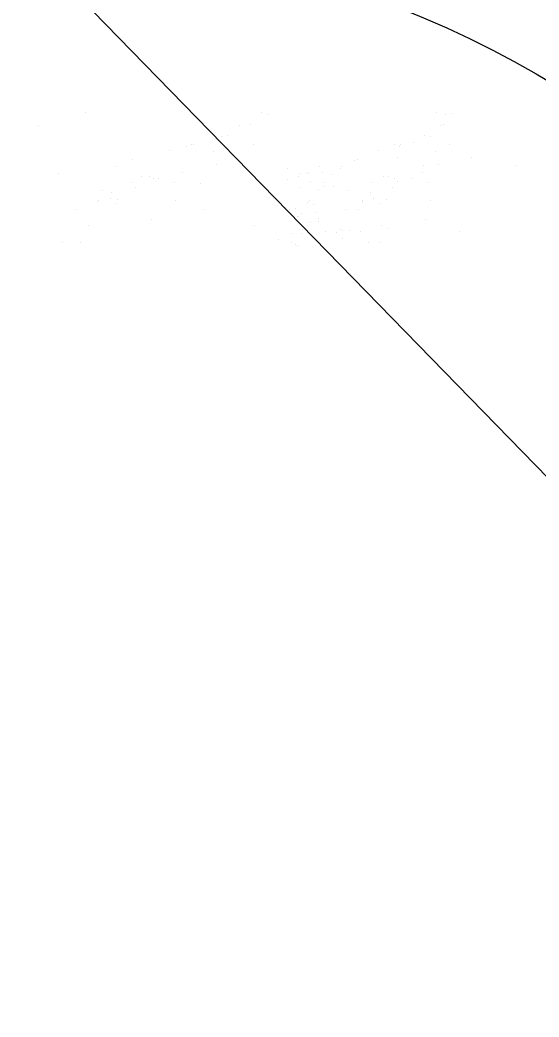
# Model space of a CAD drawing. Header units: metres. Extents: x -664590 to 83515295, y -85936 to 861269.
# Drawn here: x 0 to 16.02, y -33.33 to -2.58 of the extents above; entities that cross this region are included whole.
import ezdxf

# ---------------------------------------------------------------- set-up
doc = ezdxf.new("R2010")
doc.units = ezdxf.units.M

msp = doc.modelspace()

# ---------------------------------------------------------------- linework, layer by layer
at = {"layer": 'MCD_Layer_0'}
for p, q in [((2.027517, -5.431881), (2.027519, -5.431881)), ((2.027537, -5.431882), (2.027518, -5.431881)), ((2.027527, -5.431882), (2.027519, -5.431881)), ((2.027527, -5.431881), (2.02752, -5.431881)), ((2.027527, -5.431881), (2.027521, -5.431881)), ((2.02753, -5.431881), (2.027524, -5.431881)), ((2.027527, -5.431882), (2.027524, -5.431882)), ((2.027527, -5.431881), (2.027529, -5.431881)), ((2.027527, -5.431881), (2.02753, -5.431881)), ((7.443309, -5.431882), (7.443287, -5.431881)), ((7.443307, -5.431881), (7.443287, -5.431881)), ((7.443302, -5.431881), (7.443287, -5.431882)), ((7.443309, -5.431882), (7.44329, -5.431881)), ((7.443307, -5.431881), (7.443293, -5.431881)), ((7.443295, -5.431882), (7.443301, -5.431881)), ((7.443311, -5.431881), (7.443299, -5.431882)), ((7.443311, -5.431882), (7.443299, -5.431882)), ((7.443307, -5.431881), (7.443301, -5.431881)), ((7.672428, -5.505773), (7.67243, -5.505773)), ((7.672448, -5.505774), (7.672429, -5.505773)), ((7.672438, -5.505774), (7.67243, -5.505773)), ((7.672438, -5.505773), (7.672432, -5.505773)), ((7.672438, -5.505773), (7.672432, -5.505773)), ((7.672441, -5.505773), (7.672436, -5.505773)), ((7.672438, -5.505774), (7.672436, -5.505774)), ((7.672438, -5.505773), (7.67244, -5.505773)), ((7.672438, -5.505773), (7.672441, -5.505773)), ((12.859074, -5.431882), (12.859068, -5.431882)), ((12.859068, -5.431882), (12.859074, -5.431882)), ((12.859069, -5.431882), (12.859074, -5.431882)), ((12.859074, -5.431882), (12.85907, -5.431882)), ((12.859074, -5.431882), (12.85907, -5.431882)), ((12.85907, -5.431882), (12.859072, -5.431882)), ((12.859071, -5.431882), (12.859073, -5.431881)), ((12.859071, -5.431882), (12.859074, -5.431881)), ((12.859071, -5.431882), (12.859074, -5.431882)), ((12.859071, -5.431882), (12.859074, -5.431882)), ((12.859071, -5.431882), (12.859074, -5.431882)), ((12.859071, -5.431882), (12.859074, -5.431882)), ((12.859072, -5.431882), (12.859081, -5.431882)), ((12.859075, -5.431882), (12.859073, -5.431881)), ((12.859074, -5.431882), (12.85908, -5.431882)), ((12.85908, -5.431882), (12.859074, -5.431882)), ((12.859075, -5.431882), (12.859078, -5.431881)), ((13.125273, -5.505773), (13.125286, -5.505773)), ((13.125277, -5.505774), (13.125286, -5.505773)), ((13.125277, -5.505774), (13.125295, -5.505773)), ((13.12528, -5.505774), (13.125284, -5.505773)), ((13.12528, -5.505773), (13.125293, -5.505773)), ((13.12528, -5.505773), (13.12529, -5.505773)), ((13.125282, -5.505773), (13.125295, -5.505773)), ((13.125291, -5.505774), (13.125286, -5.505773)), ((13.125289, -5.505773), (13.125292, -5.505773)), ((13.325307, -5.482235), (13.325304, -5.482236)), ((13.325307, -5.482235), (13.325312, -5.482235)), ((13.325307, -5.482236), (13.325312, -5.482235)), ((13.325307, -5.482235), (13.325312, -5.482235)), ((7.111086, -5.804781), (7.111088, -5.804781)), ((7.111106, -5.804782), (7.111087, -5.804781)), ((7.111096, -5.804782), (7.111088, -5.804781)), ((7.111096, -5.804781), (7.111089, -5.804781)), ((7.111096, -5.804781), (7.11109, -5.804781)), ((7.111099, -5.804781), (7.111093, -5.804781)), ((7.111096, -5.804782), (7.111093, -5.804782)), ((7.111096, -5.804781), (7.111098, -5.804781)), ((7.111096, -5.804781), (7.111099, -5.804781)), ((13.075912, -5.804782), (13.07589, -5.804781)), ((13.07591, -5.804781), (13.07589, -5.804781)), ((13.075905, -5.804781), (13.07589, -5.804782)), ((13.075912, -5.804782), (13.075893, -5.804781)), ((13.07591, -5.804781), (13.075896, -5.804781)), ((13.075898, -5.804782), (13.075904, -5.804781)), ((13.075914, -5.804782), (13.075902, -5.804781)), ((13.075914, -5.804781), (13.075902, -5.804781)), ((13.07591, -5.804781), (13.075904, -5.804781)), ((0.559265, -5.84511), (0.559245, -5.84511)), ((0.559265, -5.845111), (0.559248, -5.84511)), ((0.559265, -5.84511), (0.559248, -5.84511)), ((0.559265, -5.845111), (0.559255, -5.84511)), ((0.559256, -5.84511), (0.559259, -5.84511)), ((0.559269, -5.845111), (0.559257, -5.84511)), ((0.559261, -5.84511), (0.559257, -5.84511)), ((0.559265, -5.845111), (0.559259, -5.84511)), ((6.401327, -6.149975), (6.401329, -6.149975)), ((6.401346, -6.149976), (6.401327, -6.149975)), ((6.401336, -6.149976), (6.401329, -6.149975)), ((6.401336, -6.149975), (6.40133, -6.149975)), ((6.401336, -6.149975), (6.401331, -6.149975)), ((6.401339, -6.149975), (6.401334, -6.149975)), ((6.401336, -6.149976), (6.401334, -6.149976)), ((6.401336, -6.149975), (6.401338, -6.149975)), ((6.401336, -6.149975), (6.401339, -6.149975)), ((6.767177, -5.845111), (6.767162, -5.84511)), ((6.767177, -5.84511), (6.767162, -5.84511)), ((6.767177, -5.845111), (6.767169, -5.84511)), ((6.767177, -5.84511), (6.767169, -5.84511)), ((12.491571, -6.149975), (12.491554, -6.149975)), ((12.491571, -6.149975), (12.491556, -6.149975)), ((12.491571, -6.149976), (12.491558, -6.149975)), ((12.491576, -6.149975), (12.491563, -6.149976)), ((12.491567, -6.149976), (12.491563, -6.149976)), ((12.975092, -5.845111), (12.975083, -5.84511)), ((12.975087, -5.845111), (12.975092, -5.84511)), ((12.975092, -5.84511), (12.975094, -5.84511)), ((12.975092, -5.84511), (12.975094, -5.84511)), ((5.303486, -6.439387), (5.303488, -6.439387)), ((5.303504, -6.439388), (5.303487, -6.439387)), ((5.303495, -6.439388), (5.303488, -6.439387)), ((5.303495, -6.439387), (5.303489, -6.439387)), ((5.303495, -6.439387), (5.30349, -6.439387)), ((5.303498, -6.439387), (5.303493, -6.439387)), ((5.303495, -6.439388), (5.303493, -6.439388)), ((5.303495, -6.439387), (5.303497, -6.439387)), ((5.303495, -6.439387), (5.303498, -6.439387)), ((5.342518, -6.433954), (5.342512, -6.433953)), ((5.342512, -6.433953), (5.34253, -6.433953)), ((5.342512, -6.433953), (5.342527, -6.433953)), ((5.342516, -6.433953), (5.342533, -6.433953)), ((5.342516, -6.433953), (5.342527, -6.433953)), ((5.342516, -6.433954), (5.342527, -6.433953)), ((5.342516, -6.433954), (5.342533, -6.433953)), ((5.342533, -6.433954), (5.342518, -6.433953)), ((5.342518, -6.433954), (5.342523, -6.433954)), ((5.342522, -6.433954), (5.342527, -6.433953)), ((6.231156, -6.179868), (6.231158, -6.179868)), ((6.231175, -6.179869), (6.231157, -6.179868)), ((6.231165, -6.179869), (6.231158, -6.179868)), ((6.231165, -6.179868), (6.231159, -6.179868)), ((6.231165, -6.179868), (6.23116, -6.179868)), ((6.231169, -6.179868), (6.231163, -6.179868)), ((6.231165, -6.179869), (6.231163, -6.179869)), ((6.231165, -6.179868), (6.231167, -6.179868)), ((6.231165, -6.179868), (6.231168, -6.179868)), ((7.214459, -6.409245), (7.214462, -6.409245)), ((7.214479, -6.409246), (7.21446, -6.409245)), ((7.214469, -6.409246), (7.214462, -6.409245)), ((7.214469, -6.409245), (7.214463, -6.409245)), ((7.214469, -6.409245), (7.214463, -6.409245)), ((7.214473, -6.409245), (7.214467, -6.409245)), ((7.214469, -6.409246), (7.214467, -6.409246)), ((7.214469, -6.409245), (7.214471, -6.409245)), ((7.214469, -6.409245), (7.214472, -6.409245)), ((11.573086, -6.433953), (11.573097, -6.433953)), ((11.573086, -6.433954), (11.573097, -6.433953)), ((11.573097, -6.433954), (11.573087, -6.433953)), ((11.573097, -6.433954), (11.573087, -6.433953)), ((11.573087, -6.433954), (11.573097, -6.433953)), ((11.573097, -6.433953), (11.573089, -6.433954)), ((11.573097, -6.433953), (11.573089, -6.433954)), ((11.733032, -6.439388), (11.733038, -6.439388)), ((11.733038, -6.439388), (11.733034, -6.439387)), ((11.733034, -6.439387), (11.733038, -6.439388)), ((11.733035, -6.439387), (11.733038, -6.439388)), ((11.733038, -6.439388), (11.733036, -6.439387)), ((11.73304, -6.439387), (11.733038, -6.439387)), ((11.733043, -6.439387), (11.733038, -6.439388)), ((11.733038, -6.439388), (11.733044, -6.439388)), ((11.733038, -6.439388), (11.733043, -6.439388)), ((11.733044, -6.439388), (11.733038, -6.439388)), ((11.733039, -6.439388), (11.733044, -6.439388)), ((11.733041, -6.439387), (11.733043, -6.439388)), ((12.13384, -6.347616), (12.133825, -6.347617)), ((12.133846, -6.347617), (12.133826, -6.347616)), ((12.133844, -6.347616), (12.133826, -6.347616)), ((12.133846, -6.347617), (12.133829, -6.347616)), ((12.133844, -6.347616), (12.133832, -6.347616)), ((12.133833, -6.347617), (12.133839, -6.347616)), ((12.133849, -6.347616), (12.133837, -6.347617)), ((12.133849, -6.347617), (12.133837, -6.347617)), ((12.133845, -6.347616), (12.133839, -6.347616)), ((12.677999, -6.179868), (12.677987, -6.179868)), ((12.677999, -6.179869), (12.677987, -6.179869)), ((12.677992, -6.179869), (12.678009, -6.179868)), ((12.677999, -6.179869), (12.678004, -6.179868)), ((12.677999, -6.179868), (12.678009, -6.179868)), ((12.677999, -6.179868), (12.678004, -6.179868)), ((13.258604, -6.409245), (13.2586, -6.409246)), ((13.258603, -6.409246), (13.258609, -6.409245)), ((13.258603, -6.409245), (13.258609, -6.409245)), ((13.258604, -6.409245), (13.258609, -6.409245)), ((4.619517, -6.595413), (4.619519, -6.595413)), ((4.619533, -6.595414), (4.619518, -6.595413)), ((4.619525, -6.595414), (4.619519, -6.595413)), ((4.619525, -6.595413), (4.61952, -6.595413)), ((4.619525, -6.595413), (4.61952, -6.595413)), ((4.619528, -6.595413), (4.619523, -6.595413)), ((4.619525, -6.595414), (4.619523, -6.595414)), ((4.619525, -6.595413), (4.619527, -6.595413)), ((4.619525, -6.595413), (4.619527, -6.595413)), ((5.128335, -6.486478), (5.128325, -6.486477)), ((5.128344, -6.486478), (5.128337, -6.486477)), ((5.128342, -6.486477), (5.128337, -6.486477)), ((5.96656, -6.644131), (5.966562, -6.644131)), ((5.966579, -6.644132), (5.966561, -6.644131)), ((5.966569, -6.644132), (5.966562, -6.644131)), ((5.966569, -6.644131), (5.966563, -6.644131)), ((5.966569, -6.644131), (5.966564, -6.644131)), ((5.966572, -6.644131), (5.966567, -6.644131)), ((5.966569, -6.644132), (5.966567, -6.644132)), ((5.966569, -6.644131), (5.966571, -6.644131)), ((5.966569, -6.644131), (5.966572, -6.644131)), ((11.068684, -6.595413), (11.068691, -6.595413)), ((11.068684, -6.595413), (11.068689, -6.595413)), ((11.068687, -6.595414), (11.068691, -6.595413)), ((11.068697, -6.595414), (11.068691, -6.595413)), ((11.068697, -6.595413), (11.068691, -6.595413)), ((11.700811, -6.486477), (11.700819, -6.486478)), ((11.700811, -6.486478), (11.700819, -6.486478)), ((11.700819, -6.486478), (11.700822, -6.486477)), ((12.828295, -6.644132), (12.82829, -6.644131)), ((12.828295, -6.644132), (12.828301, -6.644131)), ((12.828295, -6.644131), (12.828301, -6.644132)), ((12.828296, -6.644132), (12.828301, -6.644131)), ((12.828299, -6.644131), (12.828309, -6.644131)), ((12.828307, -6.644132), (12.828303, -6.644131)), ((3.48323, -6.875529), (3.483232, -6.875529)), ((3.483246, -6.87553), (3.483231, -6.875529)), ((3.483238, -6.87553), (3.483232, -6.875529)), ((3.483238, -6.875529), (3.483233, -6.875529)), ((3.483238, -6.875529), (3.483233, -6.875529)), ((3.48324, -6.875529), (3.483236, -6.875529)), ((3.483238, -6.87553), (3.483236, -6.87553)), ((3.483238, -6.875529), (3.483239, -6.875529)), ((3.483238, -6.875529), (3.48324, -6.875529)), ((6.062533, -7.0485), (6.062535, -7.0485)), ((6.062553, -7.0485), (6.062534, -7.0485)), ((6.062543, -7.0485), (6.062535, -7.0485)), ((6.062543, -7.0485), (6.062536, -7.0485)), ((6.062543, -7.0485), (6.062537, -7.0485)), ((6.062543, -7.0485), (6.06254, -7.048501)), ((6.062546, -7.0485), (6.06254, -7.0485)), ((6.062543, -7.0485), (6.062545, -7.0485)), ((6.062543, -7.0485), (6.062546, -7.0485)), ((10.33756, -6.91889), (10.337561, -6.91889)), ((10.337575, -6.918891), (10.33756, -6.91889)), ((10.337567, -6.918891), (10.337561, -6.91889)), ((10.337567, -6.91889), (10.337562, -6.91889)), ((10.337567, -6.91889), (10.337563, -6.91889)), ((10.33757, -6.91889), (10.337565, -6.91889)), ((10.337567, -6.918891), (10.337565, -6.918891)), ((10.337567, -6.91889), (10.337569, -6.91889)), ((10.337567, -6.91889), (10.337569, -6.91889)), ((10.403053, -6.87553), (10.403061, -6.875529)), ((10.403053, -6.875529), (10.403061, -6.875529)), ((10.403053, -6.875529), (10.403066, -6.875529)), ((10.403053, -6.87553), (10.403066, -6.875529)), ((10.403053, -6.87553), (10.403059, -6.875529)), ((10.403053, -6.875529), (10.403073, -6.875529)), ((10.403061, -6.87553), (10.403067, -6.875529)), ((10.403061, -6.87553), (10.403066, -6.875529)), ((10.403062, -6.875529), (10.403066, -6.875529)), ((10.403068, -6.875529), (10.403063, -6.87553)), ((10.403072, -6.87553), (10.403063, -6.87553)), ((10.403073, -6.875529), (10.403067, -6.875529)), ((11.65862, -6.810071), (11.65861, -6.810071)), ((11.658617, -6.810071), (11.658612, -6.810071)), ((11.658617, -6.810071), (11.658614, -6.810071)), ((11.658614, -6.810071), (11.658617, -6.810071)), ((11.658621, -6.810071), (11.658617, -6.810071)), ((11.658622, -6.810071), (11.658617, -6.810071)), ((12.449739, -7.072894), (12.449752, -7.072894)), ((12.44974, -7.072894), (12.449742, -7.072894)), ((12.44975, -7.072895), (12.449742, -7.072894)), ((12.449744, -7.072894), (12.44975, -7.072895)), ((12.449744, -7.072895), (12.44975, -7.072894)), ((12.449744, -7.072895), (12.449752, -7.072894)), ((12.924127, -7.048501), (12.924105, -7.0485)), ((12.924125, -7.0485), (12.924105, -7.0485)), ((12.92412, -7.0485), (12.924105, -7.048501)), ((12.924127, -7.048501), (12.924108, -7.0485)), ((12.924125, -7.0485), (12.924112, -7.0485)), ((12.924113, -7.048501), (12.92412, -7.0485)), ((12.92413, -7.048501), (12.924117, -7.0485)), ((12.92413, -7.0485), (12.924117, -7.0485)), ((12.924125, -7.0485), (12.92412, -7.0485)), ((13.920806, -6.81007), (13.920808, -6.81007)), ((13.920824, -6.810071), (13.920807, -6.81007)), ((13.920815, -6.810071), (13.920808, -6.81007)), ((13.920815, -6.81007), (13.920809, -6.81007)), ((13.920815, -6.81007), (13.92081, -6.81007)), ((13.920818, -6.81007), (13.920813, -6.810071)), ((13.920815, -6.810071), (13.920813, -6.810071)), ((13.920815, -6.81007), (13.920817, -6.81007)), ((13.920815, -6.81007), (13.920818, -6.81007)), ((15.286989, -7.072894), (15.286991, -7.072894)), ((15.287007, -7.072895), (15.28699, -7.072894)), ((15.286998, -7.072895), (15.286991, -7.072894)), ((15.286998, -7.072894), (15.286992, -7.072894)), ((15.286998, -7.072894), (15.286993, -7.072894)), ((15.287001, -7.072894), (15.286996, -7.072894)), ((15.286998, -7.072895), (15.286996, -7.072895)), ((15.286998, -7.072894), (15.287, -7.072894)), ((15.286998, -7.072894), (15.287001, -7.072894)), ((1.20462, -7.314347), (1.204612, -7.314346)), ((1.204616, -7.314347), (1.204613, -7.314346)), ((1.204616, -7.314346), (1.204613, -7.314346)), ((1.204616, -7.314346), (1.204614, -7.314346)), ((1.204617, -7.314346), (1.204615, -7.314346)), ((1.204616, -7.314347), (1.204615, -7.314347)), ((1.204616, -7.314346), (1.204617, -7.314346)), ((2.963605, -7.097791), (2.963595, -7.09779)), ((2.963607, -7.09779), (2.963595, -7.09779)), ((5.015524, -7.288118), (5.015526, -7.288118)), ((5.015543, -7.288119), (5.015525, -7.288118)), ((5.015534, -7.288119), (5.015526, -7.288118)), ((5.015534, -7.288118), (5.015528, -7.288118)), ((5.015534, -7.288118), (5.015528, -7.288118)), ((5.015537, -7.288118), (5.015531, -7.288118)), ((5.015534, -7.288119), (5.015531, -7.288119)), ((5.015534, -7.288118), (5.015536, -7.288118)), ((5.015534, -7.288118), (5.015537, -7.288118)), ((8.245006, -7.175196), (8.245007, -7.175196)), ((8.245018, -7.175197), (8.245006, -7.175196)), ((8.245012, -7.175197), (8.245007, -7.175196)), ((8.245012, -7.175196), (8.245008, -7.175196)), ((8.245012, -7.175196), (8.245008, -7.175196)), ((8.245014, -7.175196), (8.24501, -7.175196)), ((8.245012, -7.175197), (8.24501, -7.175197)), ((8.245012, -7.175196), (8.245013, -7.175196)), ((8.245012, -7.175196), (8.245013, -7.175196)), ((8.651389, -7.314347), (8.651387, -7.314346)), ((8.651389, -7.314347), (8.651392, -7.314346)), ((8.651389, -7.314347), (8.651392, -7.314346)), ((8.651389, -7.314346), (8.651392, -7.314347)), ((8.651391, -7.314346), (8.651395, -7.314346)), ((8.651394, -7.314347), (8.651393, -7.314346)), ((8.836061, -7.325118), (8.836063, -7.325118)), ((8.836075, -7.325119), (8.836062, -7.325118)), ((8.836068, -7.325119), (8.836063, -7.325118)), ((8.836068, -7.325118), (8.836064, -7.325118)), ((8.836068, -7.325118), (8.836064, -7.325118)), ((8.836071, -7.325118), (8.836067, -7.325118)), ((8.836068, -7.325119), (8.836067, -7.325119)), ((8.836068, -7.325118), (8.83607, -7.325118)), ((8.836068, -7.325118), (8.83607, -7.325118)), ((8.89317, -7.286728), (8.893172, -7.286728)), ((8.893183, -7.286729), (8.893171, -7.286728)), ((8.893177, -7.286729), (8.893172, -7.286728)), ((8.893177, -7.286728), (8.893173, -7.286728)), ((8.893177, -7.286728), (8.893173, -7.286728)), ((8.893179, -7.286728), (8.893175, -7.286728)), ((8.893177, -7.286729), (8.893175, -7.286729)), ((8.893177, -7.286728), (8.893178, -7.286728)), ((8.893177, -7.286728), (8.893179, -7.286728)), ((9.229671, -7.09779), (9.229672, -7.09779)), ((9.229678, -7.097791), (9.229672, -7.09779)), ((9.229686, -7.097791), (9.229672, -7.09779)), ((9.229678, -7.09779), (9.229673, -7.09779)), ((9.229678, -7.09779), (9.229674, -7.09779)), ((9.229681, -7.09779), (9.229676, -7.09779)), ((9.229678, -7.097791), (9.229676, -7.097791)), ((9.229678, -7.09779), (9.22968, -7.09779)), ((9.229678, -7.09779), (9.229681, -7.09779)), ((9.332731, -7.273538), (9.332733, -7.273538)), ((9.332745, -7.273539), (9.332732, -7.273538)), ((9.332738, -7.273539), (9.332733, -7.273538)), ((9.332738, -7.273538), (9.332734, -7.273538)), ((9.332738, -7.273538), (9.332734, -7.273538)), ((9.332741, -7.273538), (9.332737, -7.273538)), ((9.332738, -7.273539), (9.332737, -7.273539)), ((9.332738, -7.273538), (9.33274, -7.273538)), ((9.332738, -7.273538), (9.33274, -7.273538)), ((9.610106, -7.341499), (9.610108, -7.341499)), ((9.610121, -7.3415), (9.610107, -7.341499)), ((9.610114, -7.3415), (9.610108, -7.341499)), ((9.610114, -7.341499), (9.610109, -7.341499)), ((9.610114, -7.341499), (9.610109, -7.341499)), ((9.610116, -7.341499), (9.610112, -7.341499)), ((9.610114, -7.3415), (9.610112, -7.3415)), ((9.610114, -7.341499), (9.610115, -7.341499)), ((9.610114, -7.341499), (9.610116, -7.341499)), ((9.897436, -7.157846), (9.897438, -7.157846)), ((9.897451, -7.157847), (9.897437, -7.157846)), ((9.897444, -7.157847), (9.897438, -7.157846)), ((9.897444, -7.157846), (9.897439, -7.157846)), ((9.897444, -7.157846), (9.897439, -7.157846)), ((9.897446, -7.157846), (9.897442, -7.157846)), ((9.897444, -7.157847), (9.897442, -7.157847)), ((9.897444, -7.157846), (9.897445, -7.157846)), ((9.897444, -7.157846), (9.897446, -7.157846)), ((9.911551, -7.09779), (9.911537, -7.097791)), ((9.911544, -7.09779), (9.911541, -7.09779)), ((9.911544, -7.09779), (9.911541, -7.097791)), ((9.911551, -7.09779), (9.911542, -7.097791)), ((9.911551, -7.09779), (9.911544, -7.09779)), ((9.911551, -7.097791), (9.911544, -7.097791)), ((12.407988, -7.288118), (12.407981, -7.288118)), ((12.407993, -7.288119), (12.407981, -7.288118)), ((12.407994, -7.288118), (12.407981, -7.288118)), ((12.407994, -7.288119), (12.407988, -7.288118)), ((12.40799, -7.288118), (12.407988, -7.288118)), ((3.431313, -7.593154), (3.431315, -7.593154)), ((3.43133, -7.593155), (3.431314, -7.593154)), ((3.431321, -7.593155), (3.431315, -7.593154)), ((3.431321, -7.593154), (3.431316, -7.593154)), ((3.431321, -7.593154), (3.431317, -7.593154)), ((3.431324, -7.593154), (3.431319, -7.593154)), ((3.431321, -7.593155), (3.431319, -7.593155)), ((3.431321, -7.593154), (3.431323, -7.593154)), ((3.431321, -7.593154), (3.431324, -7.593154)), ((3.758434, -7.407571), (3.758452, -7.40757)), ((3.758434, -7.407571), (3.758448, -7.40757)), ((3.758434, -7.40757), (3.758448, -7.40757)), ((3.758434, -7.407571), (3.758453, -7.40757)), ((3.758434, -7.40757), (3.758453, -7.40757)), ((3.758434, -7.40757), (3.758443, -7.40757)), ((3.758435, -7.407571), (3.758437, -7.40757)), ((3.758435, -7.407571), (3.758454, -7.40757)), ((3.758436, -7.40757), (3.758437, -7.40757)), ((3.758442, -7.40757), (3.758454, -7.40757)), ((3.758451, -7.407571), (3.758445, -7.40757)), ((3.758451, -7.40757), (3.758445, -7.40757)), ((3.99988, -7.412027), (3.999882, -7.412027)), ((3.999897, -7.412028), (3.999881, -7.412027)), ((3.999889, -7.412028), (3.999882, -7.412027)), ((3.999889, -7.412027), (3.999883, -7.412027)), ((3.999889, -7.412027), (3.999884, -7.412027)), ((3.999892, -7.412027), (3.999887, -7.412027)), ((3.999889, -7.412028), (3.999887, -7.412028)), ((3.999889, -7.412027), (3.99989, -7.412027)), ((3.999889, -7.412027), (3.999891, -7.412027)), ((4.118944, -7.466838), (4.118953, -7.466837)), ((4.118944, -7.466837), (4.118953, -7.466837)), ((4.118944, -7.466837), (4.118959, -7.466837)), ((4.118944, -7.466838), (4.118959, -7.466837)), ((4.118944, -7.466838), (4.118951, -7.466837)), ((4.118944, -7.466837), (4.118967, -7.466837)), ((4.118953, -7.466838), (4.11896, -7.466837)), ((4.118953, -7.466838), (4.118959, -7.466837)), ((4.118954, -7.466837), (4.118959, -7.466837)), ((4.11896, -7.466837), (4.118955, -7.466838)), ((4.118964, -7.466838), (4.118955, -7.466838)), ((4.118966, -7.466837), (4.11896, -7.466837)), ((4.27453, -7.46171), (4.274532, -7.46171)), ((4.274548, -7.461711), (4.274531, -7.46171)), ((4.274539, -7.461711), (4.274532, -7.46171)), ((4.274539, -7.46171), (4.274533, -7.46171)), ((4.274539, -7.46171), (4.274534, -7.46171)), ((4.274542, -7.46171), (4.274537, -7.46171)), ((4.274539, -7.461711), (4.274537, -7.461711)), ((4.274539, -7.46171), (4.274541, -7.46171)), ((4.274539, -7.46171), (4.274542, -7.46171)), ((4.762779, -7.592201), (4.762781, -7.592201)), ((4.762798, -7.592202), (4.76278, -7.592201)), ((4.762789, -7.592202), (4.762781, -7.592201)), ((4.762789, -7.592201), (4.762782, -7.592201)), ((4.762789, -7.592201), (4.762783, -7.592201)), ((4.762792, -7.592201), (4.762786, -7.592201)), ((4.762789, -7.592202), (4.762786, -7.592202)), ((4.762789, -7.592201), (4.76279, -7.592201)), ((4.762789, -7.592201), (4.762791, -7.592201)), ((5.570883, -7.637164), (5.570879, -7.637165)), ((5.570883, -7.637165), (5.570882, -7.637164)), ((5.570883, -7.637165), (5.570882, -7.637164)), ((5.570883, -7.637164), (5.570885, -7.637164)), ((8.243863, -7.515074), (8.243865, -7.515074)), ((8.243876, -7.515075), (8.243864, -7.515074)), ((8.24387, -7.515075), (8.243865, -7.515074)), ((8.24387, -7.515074), (8.243865, -7.515074)), ((8.24387, -7.515074), (8.243866, -7.515074)), ((8.243872, -7.515074), (8.243868, -7.515074)), ((8.24387, -7.515075), (8.243868, -7.515075)), ((8.24387, -7.515074), (8.243871, -7.515074)), ((8.24387, -7.515074), (8.243871, -7.515074)), ((8.581341, -7.398718), (8.581342, -7.398718)), ((8.581354, -7.398719), (8.581341, -7.398718)), ((8.581347, -7.398719), (8.581342, -7.398718)), ((8.581347, -7.398718), (8.581343, -7.398718)), ((8.581347, -7.398718), (8.581343, -7.398718)), ((8.581349, -7.398718), (8.581346, -7.398718)), ((8.581347, -7.398719), (8.581346, -7.398719)), ((8.581347, -7.398718), (8.581348, -7.398718)), ((8.581347, -7.398718), (8.581349, -7.398718)), ((8.968742, -7.55908), (8.968744, -7.55908)), ((8.968756, -7.559081), (8.968743, -7.55908)), ((8.968749, -7.559081), (8.968744, -7.55908)), ((8.968749, -7.55908), (8.968745, -7.55908)), ((8.968749, -7.55908), (8.968745, -7.55908)), ((8.968751, -7.55908), (8.968747, -7.55908)), ((8.968749, -7.559081), (8.968747, -7.559081)), ((8.968749, -7.55908), (8.96875, -7.55908)), ((8.968749, -7.55908), (8.968751, -7.55908)), ((9.372174, -7.591949), (9.372176, -7.591949)), ((9.372188, -7.59195), (9.372175, -7.591949)), ((9.372181, -7.59195), (9.372176, -7.591949)), ((9.372181, -7.591949), (9.372177, -7.591949)), ((9.372181, -7.591949), (9.372177, -7.591949)), ((9.372184, -7.591949), (9.37218, -7.591949)), ((9.372181, -7.59195), (9.37218, -7.59195)), ((9.372181, -7.591949), (9.372183, -7.591949)), ((9.372181, -7.591949), (9.372183, -7.591949)), ((10.886423, -7.593155), (10.886433, -7.593155)), ((10.886423, -7.593155), (10.886433, -7.593155)), ((10.886439, -7.593154), (10.886427, -7.593155)), ((10.886439, -7.593154), (10.886427, -7.593154)), ((10.886443, -7.593154), (10.886433, -7.593155)), ((10.886437, -7.593154), (10.886439, -7.593155)), ((11.227411, -7.40757), (11.227424, -7.40757)), ((11.227411, -7.40757), (11.227432, -7.40757)), ((11.227421, -7.407571), (11.227418, -7.40757)), ((11.227421, -7.407571), (11.227422, -7.40757)), ((11.227429, -7.40757), (11.227427, -7.40757)), ((11.227431, -7.407571), (11.227427, -7.40757)), ((11.361104, -7.412028), (11.361097, -7.412027)), ((11.361097, -7.412027), (11.361115, -7.412027)), ((11.361098, -7.412027), (11.361112, -7.412027)), ((11.361101, -7.412027), (11.361118, -7.412027)), ((11.361101, -7.412027), (11.361112, -7.412027)), ((11.361101, -7.412028), (11.361112, -7.412027)), ((11.361101, -7.412028), (11.361118, -7.412027)), ((11.361118, -7.412028), (11.361104, -7.412027)), ((11.361104, -7.412028), (11.361108, -7.412028)), ((11.361107, -7.412028), (11.361112, -7.412027)), ((11.566059, -7.466838), (11.566062, -7.466837)), ((11.566073, -7.466838), (11.56607, -7.466837)), ((11.566073, -7.466837), (11.56607, -7.466838)), ((11.566073, -7.466837), (11.566071, -7.466837)), ((11.654186, -7.556183), (11.654188, -7.556183)), ((11.654203, -7.556184), (11.654187, -7.556183)), ((11.654195, -7.556184), (11.654188, -7.556183)), ((11.654195, -7.556183), (11.654189, -7.556183)), ((11.654195, -7.556183), (11.65419, -7.556183)), ((11.654198, -7.556183), (11.654193, -7.556183)), ((11.654195, -7.556184), (11.654193, -7.556184)), ((11.654195, -7.556183), (11.654196, -7.556183)), ((11.654195, -7.556183), (11.654197, -7.556183)), ((12.124352, -7.461711), (12.124358, -7.461711)), ((12.124358, -7.461711), (12.124353, -7.46171)), ((12.124353, -7.46171), (12.124358, -7.461711)), ((12.124355, -7.46171), (12.124358, -7.461711)), ((12.124358, -7.461711), (12.124356, -7.461711)), ((12.124362, -7.46171), (12.124358, -7.461711)), ((12.124359, -7.461711), (12.124358, -7.461711)), ((12.124358, -7.461711), (12.124364, -7.461711)), ((12.124358, -7.461711), (12.124362, -7.461711)), ((12.124364, -7.461711), (12.124358, -7.461711)), ((12.124358, -7.461711), (12.124363, -7.461711)), ((12.124361, -7.461711), (12.124363, -7.461711)), ((12.597407, -7.592201), (12.59739, -7.592201)), ((12.597407, -7.592201), (12.597392, -7.592201)), ((12.597407, -7.592202), (12.597394, -7.592201)), ((12.597411, -7.592201), (12.597399, -7.592202)), ((12.597403, -7.592202), (12.597399, -7.592202)), ((2.540323, -7.834047), (2.540325, -7.834047)), ((2.540339, -7.834048), (2.540324, -7.834047)), ((2.540331, -7.834048), (2.540325, -7.834047)), ((2.540331, -7.834047), (2.540326, -7.834047)), ((2.540331, -7.834047), (2.540327, -7.834047)), ((2.540334, -7.834047), (2.540329, -7.834047)), ((2.540331, -7.834048), (2.540329, -7.834048)), ((2.540331, -7.834047), (2.540333, -7.834047)), ((2.540331, -7.834047), (2.540334, -7.834047)), ((2.840079, -7.898292), (2.840064, -7.898293)), ((2.840079, -7.898292), (2.840069, -7.898293)), ((2.840072, -7.898292), (2.840069, -7.898292)), ((2.840072, -7.898292), (2.840069, -7.898293)), ((2.840079, -7.898292), (2.840072, -7.898292)), ((2.84008, -7.898293), (2.840072, -7.898293)), ((3.580219, -7.740629), (3.580221, -7.740629)), ((3.580237, -7.74063), (3.58022, -7.740629)), ((3.580228, -7.74063), (3.580221, -7.740629)), ((3.580228, -7.740629), (3.580222, -7.740629)), ((3.580228, -7.740629), (3.580223, -7.740629)), ((3.580231, -7.740629), (3.580226, -7.740629)), ((3.580228, -7.74063), (3.580226, -7.74063)), ((3.580228, -7.740629), (3.58023, -7.740629)), ((3.580228, -7.740629), (3.580231, -7.740629)), ((8.623863, -7.744832), (8.623865, -7.744832)), ((8.623877, -7.744833), (8.623864, -7.744832)), ((8.62387, -7.744833), (8.623865, -7.744832)), ((8.62387, -7.744832), (8.623866, -7.744832)), ((8.62387, -7.744832), (8.623866, -7.744832)), ((8.623872, -7.744832), (8.623868, -7.744832)), ((8.62387, -7.744833), (8.623868, -7.744833)), ((8.62387, -7.744832), (8.623871, -7.744832)), ((8.62387, -7.744832), (8.623872, -7.744832)), ((9.215099, -7.809864), (9.215101, -7.809864)), ((9.215113, -7.809864), (9.2151, -7.809864)), ((9.215106, -7.809864), (9.215101, -7.809864)), ((9.215106, -7.809864), (9.215102, -7.809864)), ((9.215106, -7.809864), (9.215102, -7.809864)), ((9.215106, -7.809864), (9.215105, -7.809865)), ((9.215109, -7.809864), (9.215105, -7.809864)), ((9.215106, -7.809864), (9.215108, -7.809864)), ((9.215106, -7.809864), (9.215108, -7.809864)), ((9.382051, -7.733987), (9.382052, -7.733987)), ((9.382065, -7.733988), (9.382051, -7.733987)), ((9.382058, -7.733988), (9.382052, -7.733987)), ((9.382058, -7.733987), (9.382053, -7.733987)), ((9.382058, -7.733987), (9.382053, -7.733987)), ((9.38206, -7.733987), (9.382056, -7.733987)), ((9.382058, -7.733988), (9.382056, -7.733988)), ((9.382058, -7.733987), (9.382059, -7.733987)), ((9.382058, -7.733987), (9.38206, -7.733987)), ((9.684727, -7.712419), (9.684728, -7.712419)), ((9.684741, -7.71242), (9.684727, -7.712419)), ((9.684734, -7.71242), (9.684728, -7.712419)), ((9.684734, -7.712419), (9.684729, -7.712419)), ((9.684734, -7.712419), (9.68473, -7.712419)), ((9.684737, -7.712419), (9.684732, -7.712419)), ((9.684734, -7.71242), (9.684732, -7.71242)), ((9.684734, -7.712419), (9.684735, -7.712419)), ((9.684734, -7.712419), (9.684736, -7.712419)), ((10.105352, -7.834048), (10.105361, -7.834047)), ((10.105352, -7.834048), (10.105358, -7.834047)), ((10.105354, -7.834048), (10.105361, -7.834047)), ((10.105354, -7.834047), (10.105362, -7.834047)), ((10.105364, -7.834048), (10.105359, -7.834047)), ((10.105359, -7.834048), (10.105363, -7.834047)), ((10.105359, -7.834047), (10.105362, -7.834047)), ((10.105359, -7.834047), (10.105366, -7.834047)), ((10.105364, -7.834047), (10.105361, -7.834047)), ((10.105363, -7.834047), (10.105361, -7.834047)), ((10.10537, -7.834048), (10.105362, -7.834047)), ((10.105365, -7.834047), (10.105363, -7.834047)), ((10.80699, -7.898293), (10.806986, -7.898292)), ((10.80699, -7.898293), (10.806996, -7.898292)), ((10.80699, -7.898292), (10.806996, -7.898293)), ((10.806991, -7.898293), (10.806996, -7.898292)), ((10.806994, -7.898292), (10.807002, -7.898292)), ((10.807001, -7.898293), (10.806997, -7.898292)), ((11.484369, -7.74063), (11.484378, -7.740629)), ((11.484369, -7.740629), (11.484378, -7.740629)), ((11.484369, -7.740629), (11.484383, -7.740629)), ((11.484369, -7.74063), (11.484383, -7.740629)), ((11.484369, -7.74063), (11.484376, -7.740629)), ((11.484369, -7.740629), (11.484391, -7.740629)), ((11.484377, -7.74063), (11.484384, -7.740629)), ((11.484377, -7.74063), (11.484384, -7.740629)), ((11.484379, -7.740629), (11.484384, -7.740629)), ((11.484389, -7.74063), (11.48438, -7.740629)), ((11.484385, -7.740629), (11.48438, -7.740629)), ((11.484391, -7.740629), (11.484384, -7.740629)), ((2.384842, -8.193936), (2.384844, -8.193936)), ((2.384859, -8.193937), (2.384843, -8.193936)), ((2.384851, -8.193937), (2.384844, -8.193936)), ((2.384851, -8.193936), (2.384845, -8.193936)), ((2.384851, -8.193936), (2.384846, -8.193936)), ((2.384853, -8.193936), (2.384849, -8.193936)), ((2.384851, -8.193937), (2.384849, -8.193937)), ((2.384851, -8.193936), (2.384852, -8.193936)), ((2.384851, -8.193936), (2.384853, -8.193936)), ((2.413667, -8.150851), (2.41366, -8.150851)), ((2.413667, -8.150852), (2.41366, -8.150852)), ((2.413671, -8.150851), (2.413661, -8.150851)), ((2.413671, -8.150852), (2.413663, -8.150851)), ((2.413667, -8.150852), (2.41368, -8.150851)), ((2.413671, -8.150852), (2.41368, -8.150851)), ((2.413671, -8.150851), (2.413673, -8.150851)), ((2.413671, -8.150852), (2.41368, -8.150852)), ((2.413675, -8.150852), (2.413681, -8.150851)), ((2.791549, -8.083368), (2.791551, -8.083368)), ((2.791566, -8.083369), (2.79155, -8.083368)), ((2.791557, -8.083369), (2.791551, -8.083368)), ((2.791557, -8.083368), (2.791552, -8.083368)), ((2.791557, -8.083368), (2.791552, -8.083368)), ((2.79156, -8.083368), (2.791555, -8.083368)), ((2.791557, -8.083369), (2.791555, -8.083369)), ((2.791557, -8.083368), (2.791559, -8.083368)), ((2.791557, -8.083368), (2.79156, -8.083368)), ((2.995402, -8.242094), (2.995396, -8.242093)), ((2.995396, -8.242093), (2.995414, -8.242093)), ((2.995397, -8.242093), (2.995411, -8.242093)), ((2.9954, -8.242093), (2.995416, -8.242093)), ((2.9954, -8.242093), (2.995411, -8.242093)), ((2.9954, -8.242094), (2.995411, -8.242093)), ((2.9954, -8.242094), (2.995416, -8.242093)), ((2.995416, -8.242094), (2.995402, -8.242093)), ((2.995402, -8.242094), (2.995407, -8.242094)), ((2.995406, -8.242094), (2.995411, -8.242093)), ((3.015564, -8.128621), (3.015566, -8.128621)), ((3.015581, -8.128622), (3.015565, -8.128621)), ((3.015573, -8.128622), (3.015566, -8.128621)), ((3.015573, -8.128621), (3.015567, -8.128621)), ((3.015573, -8.128621), (3.015568, -8.128621)), ((3.015576, -8.128621), (3.015571, -8.128621)), ((3.015573, -8.128622), (3.015571, -8.128622)), ((3.015573, -8.128621), (3.015574, -8.128621)), ((3.015573, -8.128621), (3.015575, -8.128621)), ((4.803577, -8.150092), (4.803579, -8.150092)), ((4.803596, -8.150093), (4.803578, -8.150092)), ((4.803587, -8.150093), (4.803579, -8.150092)), ((4.803587, -8.150092), (4.803581, -8.150092)), ((4.803587, -8.150092), (4.803581, -8.150092)), ((4.80359, -8.150092), (4.803584, -8.150092)), ((4.803587, -8.150093), (4.803584, -8.150093)), ((4.803587, -8.150092), (4.803589, -8.150092)), ((4.803587, -8.150092), (4.80359, -8.150092)), ((8.887655, -8.1988), (8.887657, -8.1988)), ((8.887668, -8.198801), (8.887656, -8.1988)), ((8.887662, -8.198801), (8.887657, -8.1988)), ((8.887662, -8.1988), (8.887658, -8.1988)), ((8.887662, -8.1988), (8.887658, -8.1988)), ((8.887664, -8.1988), (8.88766, -8.1988)), ((8.887662, -8.198801), (8.88766, -8.198801)), ((8.887662, -8.1988), (8.887663, -8.1988)), ((8.887662, -8.1988), (8.887664, -8.1988)), ((8.938775, -8.13714), (8.938777, -8.13714)), ((8.938788, -8.137141), (8.938776, -8.13714)), ((8.938782, -8.137141), (8.938777, -8.13714)), ((8.938782, -8.13714), (8.938777, -8.13714)), ((8.938782, -8.13714), (8.938778, -8.13714)), ((8.938784, -8.13714), (8.93878, -8.13714)), ((8.938782, -8.137141), (8.93878, -8.137141)), ((8.938782, -8.13714), (8.938783, -8.13714)), ((8.938782, -8.13714), (8.938784, -8.13714)), ((9.055391, -8.265396), (9.055393, -8.265396)), ((9.055405, -8.265397), (9.055392, -8.265396)), ((9.055398, -8.265397), (9.055393, -8.265396)), ((9.055398, -8.265396), (9.055394, -8.265396)), ((9.055398, -8.265396), (9.055394, -8.265396)), ((9.0554, -8.265396), (9.055396, -8.265396)), ((9.055398, -8.265397), (9.055396, -8.265397)), ((9.055398, -8.265396), (9.055399, -8.265396)), ((9.055398, -8.265396), (9.0554, -8.265396)), ((10.577822, -8.150851), (10.577832, -8.150851)), ((10.577822, -8.150852), (10.577832, -8.150851)), ((10.577832, -8.150852), (10.577823, -8.150851)), ((10.577832, -8.150852), (10.577823, -8.150851)), ((10.577823, -8.150852), (10.577832, -8.150851)), ((10.577832, -8.150851), (10.577825, -8.150852)), ((10.577832, -8.150851), (10.577825, -8.150852)), ((10.578838, -8.193937), (10.578849, -8.193937)), ((10.578839, -8.193937), (10.578849, -8.193937)), ((10.578854, -8.193936), (10.578843, -8.193937)), ((10.578854, -8.193936), (10.578843, -8.193936)), ((10.578858, -8.193936), (10.578849, -8.193937)), ((10.578852, -8.193936), (10.578854, -8.193937)), ((10.90464, -8.083368), (10.904648, -8.083369)), ((10.90464, -8.083368), (10.904646, -8.083368)), ((10.904644, -8.083369), (10.904647, -8.083368)), ((10.904654, -8.083368), (10.904648, -8.083369)), ((10.904654, -8.083369), (10.904648, -8.083369)), ((11.107786, -8.242094), (11.107767, -8.242093)), ((11.107784, -8.242093), (11.107767, -8.242093)), ((11.107781, -8.242093), (11.107767, -8.242094)), ((11.107786, -8.242094), (11.10777, -8.242093)), ((11.107784, -8.242093), (11.107773, -8.242093)), ((11.107774, -8.242094), (11.10778, -8.242093)), ((11.107788, -8.242093), (11.107778, -8.242094)), ((11.107788, -8.242094), (11.107778, -8.242094)), ((11.107785, -8.242093), (11.10778, -8.242093)), ((11.305029, -8.128622), (11.30504, -8.128622)), ((11.305031, -8.128621), (11.30503, -8.128621)), ((11.305035, -8.128621), (11.305032, -8.128621)), ((11.305035, -8.128621), (11.305032, -8.128621)), ((11.305035, -8.128621), (11.305033, -8.128621)), ((11.305044, -8.128622), (11.305033, -8.128621)), ((11.305035, -8.128622), (11.305049, -8.128621)), ((11.305035, -8.128621), (11.305038, -8.128621)), ((11.305035, -8.128621), (11.305045, -8.128621)), ((11.305037, -8.128621), (11.30504, -8.128622)), ((11.305045, -8.128622), (11.305046, -8.128621)), ((12.679832, -8.150092), (12.679815, -8.150092)), ((12.679832, -8.150092), (12.679817, -8.150092)), ((12.679832, -8.150093), (12.679819, -8.150092)), ((12.679837, -8.150092), (12.679824, -8.150093)), ((12.679828, -8.150093), (12.679824, -8.150093)), ((1.702821, -8.414541), (1.702811, -8.414541)), ((1.702821, -8.414542), (1.702811, -8.414542)), ((1.702815, -8.414542), (1.702829, -8.414541)), ((1.702821, -8.414542), (1.702825, -8.414541)), ((1.702821, -8.414541), (1.702829, -8.414541)), ((1.702821, -8.414541), (1.702825, -8.414541)), ((5.698462, -8.414541), (5.698464, -8.414541)), ((5.698478, -8.414542), (5.698463, -8.414541)), ((5.69847, -8.414542), (5.698464, -8.414541)), ((5.69847, -8.414541), (5.698465, -8.414541)), ((5.69847, -8.414541), (5.698466, -8.414541)), ((5.698473, -8.414541), (5.698468, -8.414541)), ((5.69847, -8.414542), (5.698468, -8.414542)), ((5.69847, -8.414541), (5.698472, -8.414541)), ((5.69847, -8.414541), (5.698473, -8.414541)), ((8.19651, -8.381853), (8.196512, -8.381853)), ((8.196523, -8.381854), (8.196511, -8.381853)), ((8.196517, -8.381854), (8.196512, -8.381853)), ((8.196517, -8.381853), (8.196512, -8.381853)), ((8.196517, -8.381853), (8.196513, -8.381853)), ((8.196519, -8.381853), (8.196515, -8.381853)), ((8.196517, -8.381854), (8.196515, -8.381854)), ((8.196517, -8.381853), (8.196518, -8.381853)), ((8.196517, -8.381853), (8.196518, -8.381853)), ((8.318205, -8.439013), (8.318206, -8.439013)), ((8.318211, -8.439014), (8.318206, -8.439013)), ((8.318218, -8.439014), (8.318206, -8.439013)), ((8.318211, -8.439013), (8.318207, -8.439013)), ((8.318211, -8.439013), (8.318208, -8.439013)), ((8.318213, -8.439013), (8.31821, -8.439013)), ((8.318211, -8.439014), (8.31821, -8.439014)), ((8.318211, -8.439013), (8.318213, -8.439013)), ((8.318211, -8.439013), (8.318213, -8.439013)), ((8.507739, -8.412933), (8.50774, -8.412933)), ((8.507745, -8.412934), (8.50774, -8.412933)), ((8.507752, -8.412934), (8.50774, -8.412933)), ((8.507745, -8.412933), (8.507741, -8.412933)), ((8.507745, -8.412933), (8.507742, -8.412933)), ((8.507748, -8.412933), (8.507744, -8.412933)), ((8.507745, -8.412934), (8.507744, -8.412934)), ((8.507745, -8.412933), (8.507747, -8.412933)), ((8.507745, -8.412933), (8.507747, -8.412933)), ((8.693947, -8.563668), (8.693948, -8.563668)), ((8.693954, -8.563669), (8.693948, -8.563668)), ((8.69396, -8.563669), (8.693948, -8.563668)), ((8.693954, -8.563668), (8.693949, -8.563668)), ((8.693954, -8.563668), (8.69395, -8.563668)), ((8.693956, -8.563668), (8.693952, -8.563668)), ((8.693954, -8.563669), (8.693952, -8.563669)), ((8.693954, -8.563668), (8.693955, -8.563668)), ((8.693954, -8.563668), (8.693955, -8.563668)), ((9.155916, -8.533174), (9.155918, -8.533174)), ((9.15593, -8.533175), (9.155917, -8.533174)), ((9.155923, -8.533175), (9.155918, -8.533174)), ((9.155923, -8.533174), (9.155919, -8.533174)), ((9.155923, -8.533174), (9.155919, -8.533174)), ((9.155925, -8.533174), (9.155921, -8.533175)), ((9.155923, -8.533175), (9.155921, -8.533175)), ((9.155923, -8.533174), (9.155924, -8.533174)), ((9.155923, -8.533174), (9.155925, -8.533174)), ((10.032537, -8.414542), (10.032525, -8.414541)), ((10.032537, -8.414541), (10.032525, -8.414541)), ((10.032537, -8.414541), (10.032531, -8.414542)), ((10.032537, -8.414542), (10.032531, -8.414542)), ((10.458047, -8.435294), (10.458049, -8.435294)), ((10.458062, -8.435295), (10.458048, -8.435294)), ((10.458054, -8.435295), (10.458049, -8.435294)), ((10.458054, -8.435294), (10.45805, -8.435294)), ((10.458054, -8.435294), (10.45805, -8.435294)), ((10.458057, -8.435294), (10.458053, -8.435294)), ((10.458054, -8.435295), (10.458053, -8.435295)), ((10.458054, -8.435294), (10.458056, -8.435294)), ((10.458054, -8.435294), (10.458057, -8.435294)), ((4.050628, -8.72811), (4.05063, -8.72811)), ((4.050647, -8.728111), (4.050629, -8.72811)), ((4.050638, -8.728111), (4.05063, -8.72811)), ((4.050638, -8.72811), (4.050631, -8.72811)), ((4.050638, -8.72811), (4.050632, -8.72811)), ((4.050641, -8.72811), (4.050635, -8.72811)), ((4.050638, -8.728111), (4.050635, -8.728111)), ((4.050638, -8.72811), (4.050639, -8.72811)), ((4.050638, -8.72811), (4.05064, -8.72811)), ((8.561954, -8.642857), (8.561956, -8.642857)), ((8.561968, -8.642858), (8.561955, -8.642857)), ((8.561961, -8.642858), (8.561956, -8.642857)), ((8.561961, -8.642857), (8.561957, -8.642857)), ((8.561961, -8.642857), (8.561957, -8.642857)), ((8.561963, -8.642857), (8.561959, -8.642857)), ((8.561961, -8.642858), (8.561959, -8.642858)), ((8.561961, -8.642857), (8.561962, -8.642857)), ((8.561961, -8.642857), (8.561963, -8.642857)), ((8.58723, -8.653024), (8.587231, -8.653024)), ((8.587243, -8.653025), (8.58723, -8.653024)), ((8.587236, -8.653025), (8.587231, -8.653024)), ((8.587236, -8.653024), (8.587232, -8.653024)), ((8.587236, -8.653024), (8.587232, -8.653024)), ((8.587239, -8.653024), (8.587235, -8.653024)), ((8.587236, -8.653025), (8.587235, -8.653025)), ((8.587236, -8.653024), (8.587237, -8.653024)), ((8.587236, -8.653024), (8.587238, -8.653024)), ((8.95289, -8.832862), (8.952892, -8.832862)), ((8.952904, -8.832863), (8.952891, -8.832862)), ((8.952897, -8.832863), (8.952892, -8.832862)), ((8.952897, -8.832862), (8.952893, -8.832862)), ((8.952897, -8.832862), (8.952893, -8.832862)), ((8.9529, -8.832862), (8.952895, -8.832862)), ((8.952897, -8.832863), (8.952895, -8.832863)), ((8.952897, -8.832862), (8.952899, -8.832862)), ((8.952897, -8.832862), (8.952899, -8.832862)), ((9.219372, -8.783987), (9.219373, -8.783987)), ((9.219379, -8.783988), (9.219373, -8.783987)), ((9.219386, -8.783988), (9.219373, -8.783987)), ((9.219379, -8.783987), (9.219374, -8.783987)), ((9.219379, -8.783987), (9.219375, -8.783987)), ((9.219381, -8.783987), (9.219377, -8.783987)), ((9.219379, -8.783988), (9.219377, -8.783988)), ((9.219379, -8.783987), (9.21938, -8.783987)), ((9.219379, -8.783987), (9.219381, -8.783987)), ((9.228793, -8.712338), (9.228795, -8.712338)), ((9.228807, -8.712339), (9.228794, -8.712338)), ((9.2288, -8.712339), (9.228795, -8.712338)), ((9.2288, -8.712338), (9.228796, -8.712338)), ((9.2288, -8.712338), (9.228796, -8.712338)), ((9.228803, -8.712338), (9.228798, -8.712338)), ((9.2288, -8.712339), (9.228798, -8.712339)), ((9.2288, -8.712338), (9.228802, -8.712338)), ((9.2288, -8.712338), (9.228802, -8.712338)), ((12.521588, -8.72811), (12.521571, -8.72811)), ((12.521588, -8.72811), (12.521573, -8.72811)), ((12.521588, -8.728111), (12.521575, -8.72811)), ((12.521592, -8.72811), (12.52158, -8.728111)), ((12.521584, -8.728111), (12.52158, -8.728111)), ((2.101588, -8.937695), (2.10159, -8.937695)), ((2.101605, -8.937696), (2.101589, -8.937695)), ((2.101597, -8.937696), (2.10159, -8.937695)), ((2.101597, -8.937695), (2.101591, -8.937695)), ((2.101597, -8.937695), (2.101592, -8.937695)), ((2.1016, -8.937695), (2.101595, -8.937696)), ((2.101597, -8.937696), (2.101595, -8.937696)), ((2.101597, -8.937695), (2.101598, -8.937695)), ((2.101597, -8.937695), (2.101599, -8.937695)), ((7.241447, -8.937469), (7.241449, -8.937469)), ((7.241459, -8.93747), (7.241448, -8.937469)), ((7.241453, -8.93747), (7.241449, -8.937469)), ((7.241453, -8.937469), (7.241449, -8.937469)), ((7.241453, -8.937469), (7.24145, -8.937469)), ((7.241455, -8.937469), (7.241452, -8.937469)), ((7.241453, -8.93747), (7.241452, -8.93747)), ((7.241453, -8.937469), (7.241454, -8.937469)), ((7.241453, -8.937469), (7.241455, -8.937469)), ((8.405731, -9.15985), (8.405733, -9.15985)), ((8.405744, -9.159851), (8.405732, -9.15985)), ((8.405738, -9.159851), (8.405733, -9.15985)), ((8.405738, -9.15985), (8.405733, -9.15985)), ((8.405738, -9.15985), (8.405734, -9.15985)), ((8.40574, -9.15985), (8.405736, -9.15985)), ((8.405738, -9.159851), (8.405736, -9.159851)), ((8.405738, -9.15985), (8.405739, -9.15985)), ((8.405738, -9.15985), (8.40574, -9.15985)), ((8.62811, -9.043641), (8.628111, -9.043641)), ((8.628117, -9.043642), (8.628111, -9.043641)), ((8.628123, -9.043642), (8.628111, -9.043641)), ((8.628117, -9.043641), (8.628112, -9.043641)), ((8.628117, -9.043641), (8.628113, -9.043641)), ((8.628119, -9.043641), (8.628115, -9.043641)), ((8.628117, -9.043642), (8.628115, -9.043642)), ((8.628117, -9.043641), (8.628118, -9.043641)), ((8.628117, -9.043641), (8.628118, -9.043641)), ((8.702005, -9.183224), (8.702007, -9.183224)), ((8.702019, -9.183225), (8.702006, -9.183224)), ((8.702012, -9.183225), (8.702007, -9.183224)), ((8.702012, -9.183224), (8.702008, -9.183224)), ((8.702012, -9.183224), (8.702008, -9.183224)), ((8.702014, -9.183224), (8.70201, -9.183224)), ((8.702012, -9.183225), (8.70201, -9.183225)), ((8.702012, -9.183224), (8.702013, -9.183224)), ((8.702012, -9.183224), (8.702014, -9.183224)), ((8.711345, -9.046259), (8.711346, -9.046259)), ((8.711358, -9.04626), (8.711345, -9.046259)), ((8.711351, -9.04626), (8.711346, -9.046259)), ((8.711351, -9.046259), (8.711347, -9.046259)), ((8.711351, -9.046259), (8.711347, -9.046259)), ((8.711354, -9.046259), (8.71135, -9.046259)), ((8.711351, -9.04626), (8.71135, -9.04626)), ((8.711351, -9.046259), (8.711353, -9.046259)), ((8.711351, -9.046259), (8.711353, -9.046259)), ((9.433475, -9.114855), (9.433476, -9.114855)), ((9.433489, -9.114856), (9.433475, -9.114855)), ((9.433482, -9.114856), (9.433476, -9.114855)), ((9.433482, -9.114855), (9.433477, -9.114855)), ((9.433482, -9.114855), (9.433477, -9.114855)), ((9.433484, -9.114855), (9.43348, -9.114855)), ((9.433482, -9.114856), (9.43348, -9.114856)), ((9.433482, -9.114855), (9.433483, -9.114855)), ((9.433482, -9.114855), (9.433484, -9.114855)), ((9.754704, -9.132844), (9.754706, -9.132844)), ((9.75472, -9.132845), (9.754705, -9.132844)), ((9.754712, -9.132845), (9.754706, -9.132844)), ((9.754712, -9.132844), (9.754707, -9.132844)), ((9.754712, -9.132844), (9.754708, -9.132844)), ((9.754715, -9.132844), (9.75471, -9.132844)), ((9.754712, -9.132845), (9.75471, -9.132845)), ((9.754712, -9.132844), (9.754713, -9.132844)), ((9.754712, -9.132844), (9.754714, -9.132844)), ((9.886303, -9.043234), (9.886305, -9.043234)), ((9.886318, -9.043235), (9.886304, -9.043234)), ((9.88631, -9.043235), (9.886305, -9.043234)), ((9.88631, -9.043234), (9.886305, -9.043234)), ((9.88631, -9.043234), (9.886306, -9.043234)), ((9.886313, -9.043234), (9.886308, -9.043234)), ((9.88631, -9.043235), (9.886308, -9.043235)), ((9.88631, -9.043234), (9.886312, -9.043234)), ((9.88631, -9.043234), (9.886312, -9.043234)), ((9.952129, -9.069715), (9.952131, -9.069715)), ((9.952144, -9.069716), (9.95213, -9.069715)), ((9.952137, -9.069716), (9.952131, -9.069715)), ((9.952137, -9.069715), (9.952132, -9.069715)), ((9.952137, -9.069715), (9.952133, -9.069715)), ((9.952139, -9.069715), (9.952135, -9.069715)), ((9.952137, -9.069716), (9.952135, -9.069716)), ((9.952137, -9.069715), (9.952138, -9.069715)), ((9.952137, -9.069715), (9.952139, -9.069715)), ((10.163245, -9.089984), (10.163247, -9.089984)), ((10.16326, -9.089985), (10.163246, -9.089984)), ((10.163253, -9.089985), (10.163247, -9.089984)), ((10.163253, -9.089984), (10.163248, -9.089984)), ((10.163253, -9.089984), (10.163248, -9.089984)), ((10.163255, -9.089984), (10.163251, -9.089984)), ((10.163253, -9.089985), (10.163251, -9.089985)), ((10.163253, -9.089984), (10.163254, -9.089984)), ((10.163253, -9.089984), (10.163255, -9.089984)), ((10.522009, -9.121728), (10.522019, -9.121728)), ((10.522009, -9.121729), (10.522019, -9.121728)), ((10.522019, -9.121729), (10.52201, -9.121728)), ((10.522019, -9.121729), (10.52201, -9.121728)), ((10.52201, -9.121729), (10.522019, -9.121728)), ((10.522019, -9.121728), (10.522012, -9.121729)), ((10.522019, -9.121728), (10.522012, -9.121729)), ((11.151566, -8.937695), (11.151578, -8.937695)), ((11.151566, -8.937695), (11.151586, -8.937695)), ((11.151575, -8.937696), (11.151572, -8.937695)), ((11.151575, -8.937696), (11.151576, -8.937695)), ((11.151583, -8.937695), (11.151581, -8.937695)), ((11.151585, -8.937696), (11.151581, -8.937695)), ((11.388768, -9.007235), (11.388779, -9.007236)), ((11.388772, -9.007236), (11.388787, -9.007235)), ((11.388772, -9.007236), (11.388779, -9.007236)), ((11.388774, -9.007236), (11.388778, -9.007235)), ((11.388774, -9.007235), (11.388786, -9.007235)), ((11.388774, -9.007235), (11.388783, -9.007235)), ((11.388776, -9.007235), (11.388787, -9.007235)), ((11.388784, -9.007236), (11.388779, -9.007235)), ((11.388782, -9.007235), (11.388785, -9.007235)), ((13.567134, -9.121728), (13.567135, -9.121728)), ((13.56715, -9.121729), (13.567134, -9.121728)), ((13.567142, -9.121729), (13.567135, -9.121728)), ((13.567142, -9.121728), (13.567136, -9.121728)), ((13.567142, -9.121728), (13.567137, -9.121728)), ((13.567144, -9.121728), (13.56714, -9.121728)), ((13.567142, -9.121729), (13.56714, -9.121729)), ((13.567142, -9.121728), (13.567143, -9.121728)), ((13.567142, -9.121728), (13.567144, -9.121728)), ((1.305711, -9.445712), (1.305713, -9.445712)), ((1.305728, -9.445713), (1.305712, -9.445712)), ((1.30572, -9.445713), (1.305713, -9.445712)), ((1.30572, -9.445712), (1.305714, -9.445712)), ((1.30572, -9.445712), (1.305715, -9.445712)), ((1.305722, -9.445712), (1.305717, -9.445712)), ((1.30572, -9.445713), (1.305717, -9.445713)), ((1.30572, -9.445712), (1.305721, -9.445712)), ((1.30572, -9.445712), (1.305722, -9.445712)), ((1.873613, -9.438095), (1.873615, -9.438095)), ((1.87363, -9.438096), (1.873614, -9.438095)), ((1.873621, -9.438096), (1.873615, -9.438095)), ((1.873621, -9.438095), (1.873616, -9.438095)), ((1.873621, -9.438095), (1.873616, -9.438095)), ((1.873624, -9.438095), (1.873619, -9.438095)), ((1.873621, -9.438096), (1.873619, -9.438096)), ((1.873621, -9.438095), (1.873623, -9.438095)), ((1.873621, -9.438095), (1.873624, -9.438095)), ((7.988819, -9.353097), (7.988821, -9.353097)), ((7.988832, -9.353098), (7.98882, -9.353097)), ((7.988825, -9.353098), (7.988821, -9.353097)), ((7.988825, -9.353097), (7.988821, -9.353097)), ((7.988825, -9.353097), (7.988822, -9.353097)), ((7.988827, -9.353097), (7.988824, -9.353097)), ((7.988825, -9.353098), (7.988824, -9.353098)), ((7.988825, -9.353097), (7.988827, -9.353097)), ((7.988825, -9.353097), (7.988827, -9.353097)), ((8.381115, -9.431666), (8.381116, -9.431666)), ((8.381121, -9.431667), (8.381116, -9.431666)), ((8.381127, -9.431667), (8.381116, -9.431666)), ((8.381121, -9.431666), (8.381117, -9.431666)), ((8.381121, -9.431666), (8.381118, -9.431666)), ((8.381123, -9.431666), (8.38112, -9.431666)), ((8.381121, -9.431667), (8.38112, -9.431667)), ((8.381121, -9.431666), (8.381122, -9.431666)), ((8.381121, -9.431666), (8.381123, -9.431666)), ((8.48936, -9.502882), (8.489361, -9.502882)), ((8.489366, -9.502883), (8.489361, -9.502882)), ((8.489372, -9.502883), (8.489361, -9.502882)), ((8.489366, -9.502882), (8.489362, -9.502882)), ((8.489366, -9.502882), (8.489362, -9.502882)), ((8.489368, -9.502882), (8.489365, -9.502882)), ((8.489366, -9.502883), (8.489365, -9.502883)), ((8.489366, -9.502882), (8.489367, -9.502882)), ((8.489366, -9.502882), (8.489368, -9.502882)), ((9.941982, -9.332896), (9.941984, -9.332896)), ((9.941997, -9.332897), (9.941983, -9.332896)), ((9.94199, -9.332897), (9.941984, -9.332896)), ((9.94199, -9.332896), (9.941985, -9.332896)), ((9.94199, -9.332896), (9.941985, -9.332896)), ((9.941992, -9.332896), (9.941988, -9.332896)), ((9.94199, -9.332897), (9.941988, -9.332897)), ((9.94199, -9.332896), (9.941991, -9.332896)), ((9.94199, -9.332896), (9.941992, -9.332896)), ((10.748819, -9.445712), (10.748827, -9.445713)), ((10.748819, -9.445712), (10.748825, -9.445712)), ((10.748823, -9.445713), (10.748826, -9.445712)), ((10.748833, -9.445712), (10.748827, -9.445713)), ((10.748833, -9.445713), (10.748827, -9.445713)), ((11.124958, -9.438096), (11.124969, -9.438096)), ((11.124961, -9.438095), (11.124959, -9.438095)), ((11.124964, -9.438095), (11.124961, -9.438095)), ((11.124964, -9.438095), (11.124962, -9.438095)), ((11.124965, -9.438095), (11.124962, -9.438095)), ((11.124974, -9.438096), (11.124962, -9.438095)), ((11.124964, -9.438096), (11.124978, -9.438095)), ((11.124964, -9.438095), (11.124967, -9.438095)), ((11.124964, -9.438095), (11.124974, -9.438095)), ((11.124966, -9.438095), (11.124969, -9.438096)), ((11.124974, -9.438096), (11.124975, -9.438095)), ((8.572168, -9.54429), (8.57217, -9.54429)), ((8.572182, -9.544291), (8.572169, -9.54429)), ((8.572175, -9.544291), (8.57217, -9.54429)), ((8.572175, -9.54429), (8.572171, -9.54429)), ((8.572175, -9.54429), (8.572171, -9.54429)), ((8.572177, -9.54429), (8.572173, -9.54429)), ((8.572175, -9.544291), (8.572173, -9.544291)), ((8.572175, -9.54429), (8.572176, -9.54429)), ((8.572175, -9.54429), (8.572177, -9.54429))]:
    msp.add_line(p, q, dxfattribs=at)
msp.add_arc((31177.558658, 30287.853589), 43467.162766, 224.170708, 46.082267, dxfattribs=at)
at = {"layer": 'MCD_Layer_1'}
msp.add_circle((0, -32.000023), 32.000023, dxfattribs=at)

doc.saveas('drawing.dxf')
